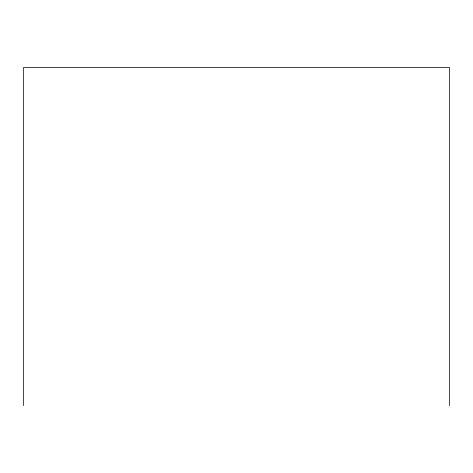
<?xml version="1.0" encoding="UTF-8"?>
<svg xmlns="http://www.w3.org/2000/svg" width="473" height="473" viewBox="0 0 473 473"><rect width="100%" height="100%" fill="white"/><g stroke="black" fill="none" stroke-linecap="round" stroke-linejoin="round"><path stroke-width="0.71" d="M449.35 405.621L449.35 67.379L23.65 67.379L23.65 405.621"/></g></svg>
